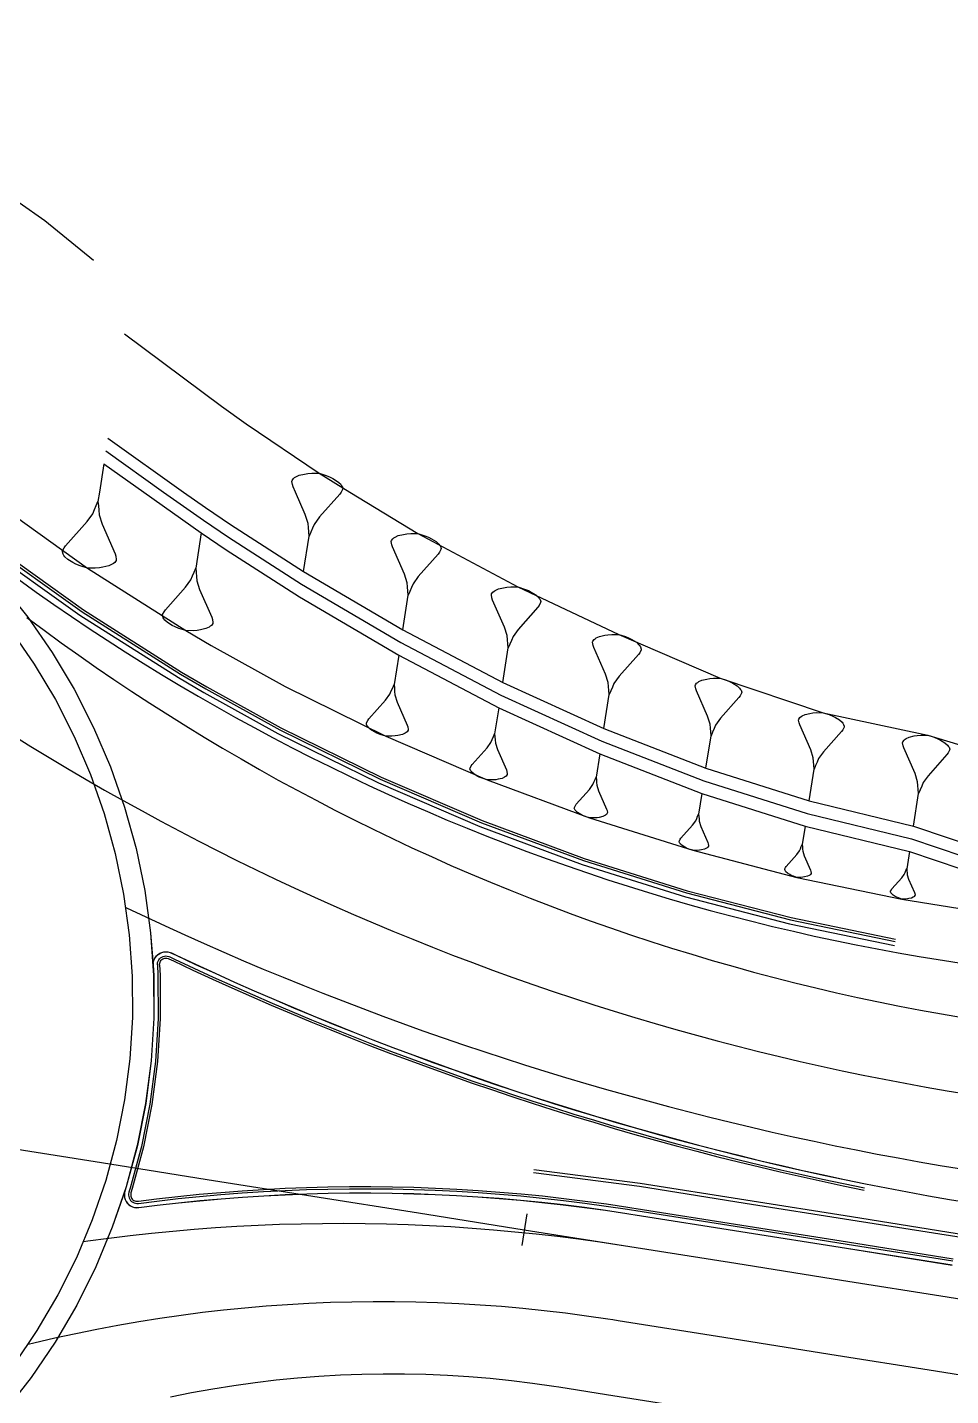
# Model space of a CAD drawing. Extents: x 383808 to 384559, y 802827 to 803490.
# Drawn here: x 384335.7 to 384378.8, y 802957.8 to 803021.7 of the extents above; entities that cross this region are included whole.
import ezdxf

# ---------------------------------------------------------------- set-up
doc = ezdxf.new("R2010")
doc.units = 0
doc.layers.get('0').update_dxf_attribs({"linetype": 'CONTINUOUS'})

msp = doc.modelspace()

# ---------------------------------------------------------------- linework, layer by layer
at = {"color": 1}
msp.add_line((384339.4373, 803002.5093), (384342.9656, 803000), dxfattribs=at)
at = {"color": 7}
for p, q in [((384339.3433, 803001.9167), (384342.0383, 803000)), ((384339.2492, 803001.3241), (384339.0391, 803000)), ((384339.2492, 803001.3241), (384341.111, 803000)), ((384348.0298, 803000.4984), (384348.0373, 803000.5458)), ((384348.0546, 803000.3489), (384348.0298, 803000.4984)), ((384348.0373, 803000.5458), (384348.0997, 803000.633)), ((384348.0997, 803000.633), (384348.1546, 803000.6728)), ((384348.1546, 803000.6728), (384348.2094, 803000.7126)), ((384348.2094, 803000.7126), (384348.3665, 803000.7848)), ((384348.3665, 803000.7848), (384348.6183, 803000.8419)), ((384348.6183, 803000.8419), (384348.7678, 803000.8667)), ((384348.7678, 803000.8667), (384348.9647, 803000.884)), ((384348.9647, 803000.884), (384349.3037, 803000.8788)), ((384349.3037, 803000.8788), (384349.6276, 803000.7789)), ((384349.6276, 803000.7789), (384349.8095, 803000.7015)), ((384349.8095, 803000.7015), (384349.944, 803000.6316)), ((384349.944, 803000.6316), (384350.1657, 803000.4993)), ((384350.1657, 803000.4993), (384350.2928, 803000.3821)), ((384350.2928, 803000.3821), (384350.3326, 803000.3272)), ((384339.0391, 803000), (384338.9701, 802999.565)), ((384348.0869, 803000.2467), (384348.0546, 803000.3489)), ((384348.1947, 803000), (384348.0869, 803000.2467)), ((384348.6567, 802998.9427), (384348.1947, 803000)), ((384350.265, 802999.9011), (384349.3196, 802998.8375)), ((384350.3274, 802999.9882), (384350.265, 802999.9011)), ((384350.3335, 803000), (384350.3274, 802999.9882)), ((384350.3326, 803000.3272), (384350.3724, 803000.2723)), ((384350.3972, 803000.1228), (384350.3335, 803000)), ((384350.3724, 803000.2723), (384350.4048, 803000.1701)), ((384350.4048, 803000.1701), (384350.3972, 803000.1228)), ((384338.7236, 802998.9858), (384338.8058, 802999.1789)), ((384338.8058, 802999.1789), (384338.8879, 802999.3719)), ((384338.8879, 802999.3719), (384338.9701, 802999.565)), ((384338.9701, 802999.565), (384338.9885, 802999.356)), ((384338.9885, 802999.356), (384339.0068, 802999.147)), ((384339.0068, 802999.147), (384339.0252, 802998.938)), ((384337.4553, 802997.4868), (384338.4588, 802998.6156)), ((384338.4588, 802998.6156), (384338.7236, 802998.9858)), ((384339.0252, 802998.938), (384339.1624, 802998.504)), ((384339.1624, 802998.504), (384339.7672, 802997.1199)), ((384348.786, 802998.5339), (384348.6567, 802998.9427)), ((384348.8033, 802998.337), (384348.786, 802998.5339)), ((384349.0701, 802998.4888), (384348.9927, 802998.3069)), ((384349.3196, 802998.8375), (384349.0701, 802998.4888)), ((384343.7984, 802998.0888), (384343.5372, 802996.4426)), ((384348.5749, 802996.286), (384348.8379, 802997.9432)), ((384348.8206, 802998.1401), (384348.8033, 802998.337)), ((384348.8379, 802997.9432), (384348.8206, 802998.1401)), ((384348.9153, 802998.125), (384348.8379, 802997.9432)), ((384348.9927, 802998.3069), (384348.9153, 802998.125)), ((384352.7393, 802997.8176), (384352.7931, 802997.8566)), ((384352.7931, 802997.8566), (384352.8468, 802997.8956)), ((384352.8468, 802997.8956), (384353.0007, 802997.9663)), ((384353.0007, 802997.9663), (384353.2473, 802998.0223)), ((384353.2473, 802998.0223), (384353.3938, 802998.0466)), ((384353.3938, 802998.0466), (384353.5867, 802998.0635)), ((384353.5867, 802998.0635), (384353.9187, 802998.0584)), ((384353.9187, 802998.0584), (384354.236, 802997.9605)), ((384354.236, 802997.9605), (384354.4142, 802997.8847)), ((384354.4142, 802997.8847), (384354.546, 802997.8162)), ((384337.3069, 802997.2012), (384337.3149, 802997.2514)), ((384337.3412, 802997.0927), (384337.3069, 802997.2012)), ((384337.3149, 802997.2514), (384337.3891, 802997.3942)), ((384337.3891, 802997.3942), (384337.4553, 802997.4868)), ((384352.6709, 802997.6858), (384352.6782, 802997.7322)), ((384352.6952, 802997.5393), (384352.6709, 802997.6858)), ((384352.6782, 802997.7322), (384352.7393, 802997.8176)), ((384352.7268, 802997.4392), (384352.6952, 802997.5393)), ((384353.2849, 802996.1619), (384352.7268, 802997.4392)), ((384354.546, 802997.8162), (384354.7631, 802997.6866)), ((384354.7631, 802997.6866), (384354.8876, 802997.5718)), ((384354.9214, 802997.186), (384354.8603, 802997.1006)), ((384354.8876, 802997.5718), (384354.9266, 802997.5181)), ((384354.9899, 802997.3178), (384354.9214, 802997.186)), ((384354.9266, 802997.5181), (384354.9656, 802997.4643)), ((384354.9656, 802997.4643), (384354.9973, 802997.3642)), ((384354.9973, 802997.3642), (384354.9899, 802997.3178)), ((384337.3835, 802997.0344), (384337.3412, 802997.0927)), ((384337.4258, 802996.9762), (384337.3835, 802997.0344)), ((384337.5606, 802996.8517), (384337.4258, 802996.9762)), ((384337.7959, 802996.7114), (384337.5606, 802996.8517)), ((384337.9388, 802996.6372), (384337.7959, 802996.7114)), ((384338.1318, 802996.555), (384337.9388, 802996.6372)), ((384338.4757, 802996.4489), (384338.1318, 802996.555)), ((384339.4705, 802996.5487), (384339.2032, 802996.4881)), ((384339.6372, 802996.6253), (384339.4705, 802996.5487)), ((384339.6954, 802996.6676), (384339.6372, 802996.6253)), ((384339.7537, 802996.7099), (384339.6954, 802996.6676)), ((384339.8199, 802996.8024), (384339.7537, 802996.7099)), ((384339.7672, 802997.1199), (384339.8015, 802997.0114)), ((384339.8015, 802997.0114), (384339.8278, 802996.8527)), ((384339.8278, 802996.8527), (384339.8199, 802996.8024)), ((384354.8603, 802997.1006), (384353.9343, 802996.0589)), ((384338.8354, 802996.4434), (384338.4757, 802996.4489)), ((384339.0445, 802996.4617), (384338.8354, 802996.4434)), ((384339.2032, 802996.4881), (384339.0445, 802996.4617)), ((384343.3065, 802995.9006), (384343.3834, 802996.0813)), ((384343.3834, 802996.0813), (384343.4603, 802996.2619)), ((384343.4603, 802996.2619), (384343.5372, 802996.4426)), ((384343.5372, 802996.4426), (384343.5544, 802996.247)), ((384343.5544, 802996.247), (384343.5716, 802996.0514)), ((384343.5716, 802996.0514), (384343.5887, 802995.8558)), ((384353.4116, 802995.7614), (384353.2849, 802996.1619)), ((384353.9343, 802996.0589), (384353.6899, 802995.7173)), ((384342.1196, 802994.4977), (384343.0587, 802995.5542)), ((384343.0587, 802995.5542), (384343.3065, 802995.9006)), ((384343.5887, 802995.8558), (384343.7172, 802995.4497)), ((384343.7172, 802995.4497), (384344.2831, 802994.1544)), ((384353.4285, 802995.5685), (384353.4116, 802995.7614)), ((384353.4455, 802995.3757), (384353.4285, 802995.5685)), ((384353.4624, 802995.1828), (384353.4455, 802995.3757)), ((384353.5382, 802995.3609), (384353.4624, 802995.1828)), ((384353.614, 802995.5391), (384353.5382, 802995.3609)), ((384353.6899, 802995.7173), (384353.614, 802995.5391)), ((384357.3569, 802995.2434), (384357.4174, 802995.328)), ((384357.4174, 802995.328), (384357.4707, 802995.3666)), ((384357.4707, 802995.3666), (384357.5239, 802995.4053)), ((384357.5239, 802995.4053), (384357.6763, 802995.4753)), ((384357.6763, 802995.4753), (384357.9207, 802995.5308)), ((384357.9207, 802995.5308), (384358.0658, 802995.5548)), ((384358.0658, 802995.5548), (384358.2569, 802995.5716)), ((384358.2569, 802995.5716), (384358.5859, 802995.5665)), ((384358.5859, 802995.5665), (384358.9002, 802995.4696)), ((384358.9002, 802995.4696), (384359.0767, 802995.3944)), ((384359.0767, 802995.3944), (384359.2073, 802995.3266)), ((384359.2073, 802995.3266), (384359.4225, 802995.1983)), ((384353.2048, 802993.5594), (384353.4624, 802995.1828)), ((384357.3496, 802995.1974), (384357.3569, 802995.2434)), ((384357.3737, 802995.0523), (384357.3496, 802995.1974)), ((384357.4051, 802994.9531), (384357.3737, 802995.0523)), ((384357.958, 802993.6877), (384357.4051, 802994.9531)), ((384359.4225, 802995.1983), (384359.5457, 802995.0845)), ((384359.5793, 802994.7023), (384359.5188, 802994.6177)), ((384359.5457, 802995.0845), (384359.5844, 802995.0312)), ((384359.6471, 802994.8329), (384359.5793, 802994.7023)), ((384359.5844, 802995.0312), (384359.623, 802994.978)), ((384359.623, 802994.978), (384359.6544, 802994.8788)), ((384359.6544, 802994.8788), (384359.6471, 802994.8329)), ((384341.9807, 802994.2304), (384341.9882, 802994.2775)), ((384342.0128, 802994.1289), (384341.9807, 802994.2304)), ((384341.9882, 802994.2775), (384342.0576, 802994.4111)), ((384342.0524, 802994.0744), (384342.0128, 802994.1289)), ((384342.092, 802994.0199), (384342.0524, 802994.0744)), ((384342.0576, 802994.4111), (384342.1196, 802994.4977)), ((384342.2182, 802993.9035), (384342.092, 802994.0199)), ((384344.2831, 802994.1544), (384344.3152, 802994.0529)), ((384344.3152, 802994.0529), (384344.3399, 802993.9043)), ((384359.5188, 802994.6177), (384358.6013, 802993.5856)), ((384342.4384, 802993.7721), (384342.2182, 802993.9035)), ((384342.572, 802993.7027), (384342.4384, 802993.7721)), ((384342.7527, 802993.6258), (384342.572, 802993.7027)), ((384343.0745, 802993.5265), (384342.7527, 802993.6258)), ((384343.4112, 802993.5213), (384343.0745, 802993.5265)), ((384343.6068, 802993.5385), (384343.4112, 802993.5213)), ((384343.7554, 802993.5631), (384343.6068, 802993.5385)), ((384344.0054, 802993.6199), (384343.7554, 802993.5631)), ((384344.1615, 802993.6915), (384344.0054, 802993.6199)), ((384344.216, 802993.7311), (384344.1615, 802993.6915)), ((384344.2705, 802993.7707), (384344.216, 802993.7311)), ((384344.3324, 802993.8573), (384344.2705, 802993.7707)), ((384344.3399, 802993.9043), (384344.3324, 802993.8573)), ((384358.0834, 802993.2909), (384357.958, 802993.6877)), ((384358.6013, 802993.5856), (384358.3591, 802993.2472)), ((384362.7832, 802993.3327), (384362.9716, 802993.3493)), ((384362.9716, 802993.3493), (384363.2958, 802993.3443)), ((384357.8786, 802991.1094), (384358.1338, 802992.7176)), ((384358.1002, 802993.0998), (384358.0834, 802993.2909)), ((384358.117, 802992.9087), (384358.1002, 802993.0998)), ((384358.1338, 802992.7176), (384358.117, 802992.9087)), ((384358.2089, 802992.8941), (384358.1338, 802992.7176)), ((384358.284, 802993.0707), (384358.2089, 802992.8941)), ((384358.3591, 802993.2472), (384358.284, 802993.0707)), ((384362.0772, 802992.9804), (384362.0844, 802993.0257)), ((384362.101, 802992.8374), (384362.0772, 802992.9804)), ((384362.0844, 802993.0257), (384362.1441, 802993.1091)), ((384362.1319, 802992.7396), (384362.101, 802992.8374)), ((384362.6769, 802991.4923), (384362.1319, 802992.7396)), ((384362.1441, 802993.1091), (384362.1966, 802993.1472)), ((384362.1966, 802993.1472), (384362.249, 802993.1853)), ((384362.249, 802993.1853), (384362.3993, 802993.2544)), ((384362.3993, 802993.2544), (384362.6401, 802993.309)), ((384362.6401, 802993.309), (384362.7832, 802993.3327)), ((384363.2958, 802993.3443), (384363.6057, 802993.2487)), ((384363.6057, 802993.2487), (384363.7796, 802993.1746)), ((384363.7796, 802993.1746), (384363.9083, 802993.1078)), ((384363.9083, 802993.1078), (384364.1204, 802992.9813)), ((384364.1204, 802992.9813), (384364.2419, 802992.8691)), ((384364.2419, 802992.8691), (384364.28, 802992.8166)), ((384364.28, 802992.8166), (384364.3181, 802992.7642)), ((384364.3181, 802992.7642), (384364.3491, 802992.6664)), ((384353.0168, 802992.3743), (384352.8003, 802991.0103)), ((384364.2153, 802992.409), (384363.311, 802991.3917)), ((384364.275, 802992.4924), (384364.2153, 802992.409)), ((384364.3419, 802992.6211), (384364.275, 802992.4924)), ((384364.3491, 802992.6664), (384364.3419, 802992.6211)), ((384362.8006, 802991.1012), (384362.6769, 802991.4923)), ((384352.6729, 802990.7109), (384352.7366, 802990.8606)), ((384352.7366, 802990.8606), (384352.8003, 802991.0103)), ((384352.8003, 802991.0103), (384352.8146, 802990.8482)), ((384352.8146, 802990.8482), (384352.8288, 802990.6862)), ((384362.8171, 802990.9128), (384362.8006, 802991.1012)), ((384362.8337, 802990.7245), (384362.8171, 802990.9128)), ((384362.9983, 802990.8841), (384362.9242, 802990.7101)), ((384363.0723, 802991.0581), (384362.9983, 802990.8841)), ((384363.311, 802991.3917), (384363.0723, 802991.0581)), ((384366.8694, 802990.9505), (384366.8762, 802990.9938)), ((384366.8921, 802990.8138), (384366.8694, 802990.9505)), ((384366.8762, 802990.9938), (384366.9333, 802991.0735)), ((384366.9216, 802990.7204), (384366.8921, 802990.8138)), ((384366.9333, 802991.0735), (384366.9834, 802991.1099)), ((384366.9834, 802991.1099), (384367.0335, 802991.1463)), ((384367.0335, 802991.1463), (384367.1771, 802991.2122)), ((384367.1771, 802991.2122), (384367.4072, 802991.2645)), ((384367.4072, 802991.2645), (384367.5439, 802991.2871)), ((384367.5439, 802991.2871), (384367.7239, 802991.3029)), ((384367.7239, 802991.3029), (384368.0337, 802991.2982)), ((384368.0337, 802991.2982), (384368.3297, 802991.2068)), ((384368.3297, 802991.2068), (384368.496, 802991.1361)), ((384368.496, 802991.1361), (384368.6189, 802991.0722)), ((384368.6189, 802991.0722), (384368.8216, 802990.9513)), ((384368.8216, 802990.9513), (384368.9377, 802990.8442)), ((384368.9377, 802990.8442), (384368.9741, 802990.794)), ((384368.9741, 802990.794), (384369.0105, 802990.7439)), ((384351.6257, 802989.3989), (384352.4039, 802990.2742)), ((384352.4039, 802990.2742), (384352.6092, 802990.5612)), ((384352.6092, 802990.5612), (384352.6729, 802990.7109)), ((384352.8288, 802990.6862), (384352.843, 802990.5241)), ((384352.843, 802990.5241), (384352.9495, 802990.1876)), ((384352.9495, 802990.1876), (384353.4184, 802989.1144)), ((384362.5987, 802988.9509), (384362.8502, 802990.5361)), ((384362.8502, 802990.5361), (384362.8337, 802990.7245)), ((384362.9242, 802990.7101), (384362.8502, 802990.5361)), ((384367.4423, 802989.5286), (384366.9216, 802990.7204)), ((384368.9123, 802990.4045), (384368.0482, 802989.4325)), ((384368.9693, 802990.4842), (384368.9123, 802990.4045)), ((384369.0332, 802990.6072), (384368.9693, 802990.4842)), ((384369.0105, 802990.7439), (384369.04, 802990.6505)), ((384369.04, 802990.6505), (384369.0332, 802990.6072)), ((384357.6905, 802989.9242), (384357.4975, 802988.7075)), ((384367.5605, 802989.155), (384367.4423, 802989.5286)), ((384371.8116, 802989.5062), (384371.8608, 802989.5419)), ((384371.8608, 802989.5419), (384372.0015, 802989.6065)), ((384372.0015, 802989.6065), (384372.2271, 802989.6577)), ((384372.2271, 802989.6577), (384372.3611, 802989.6799)), ((384372.3611, 802989.6799), (384372.5375, 802989.6954)), ((384372.5375, 802989.6954), (384372.8412, 802989.6907)), ((384372.8412, 802989.6907), (384373.1314, 802989.6012)), ((384373.1314, 802989.6012), (384373.2943, 802989.5319)), ((384373.2943, 802989.5319), (384373.4149, 802989.4692)), ((384351.5107, 802989.1774), (384351.5169, 802989.2164)), ((384351.5373, 802989.0933), (384351.5107, 802989.1774)), ((384351.5169, 802989.2164), (384351.5744, 802989.3271)), ((384351.5701, 802989.0481), (384351.5373, 802989.0933)), ((384351.6029, 802989.003), (384351.5701, 802989.0481)), ((384351.5744, 802989.3271), (384351.6257, 802989.3989)), ((384351.7074, 802988.9065), (384351.6029, 802989.003)), ((384351.8899, 802988.7976), (384351.7074, 802988.9065)), ((384353.4184, 802989.1144), (384353.445, 802989.0303)), ((384353.445, 802989.0303), (384353.4654, 802988.9072)), ((384353.4654, 802988.9072), (384353.4592, 802988.8682)), ((384367.5763, 802988.975), (384367.5605, 802989.155)), ((384367.5921, 802988.795), (384367.5763, 802988.975)), ((384367.7494, 802988.9475), (384367.6787, 802988.7813)), ((384367.8202, 802989.1138), (384367.7494, 802988.9475)), ((384368.0482, 802989.4325), (384367.8202, 802989.1138)), ((384371.6999, 802989.35), (384371.7066, 802989.3924)), ((384371.7221, 802989.216), (384371.6999, 802989.35)), ((384371.7066, 802989.3924), (384371.7625, 802989.4705)), ((384371.7511, 802989.1244), (384371.7221, 802989.216)), ((384372.2615, 802987.9562), (384371.7511, 802989.1244)), ((384371.7625, 802989.4705), (384371.8116, 802989.5062)), ((384373.4149, 802989.4692), (384373.6135, 802989.3508)), ((384373.6135, 802989.3508), (384373.7273, 802989.2457)), ((384373.7583, 802988.8929), (384373.7024, 802988.8148)), ((384373.7273, 802989.2457), (384373.763, 802989.1966)), ((384373.8209, 802989.0134), (384373.7583, 802988.8929)), ((384373.763, 802989.1966), (384373.7987, 802989.1474)), ((384373.7987, 802989.1474), (384373.8276, 802989.0558)), ((384373.8276, 802989.0558), (384373.8209, 802989.0134)), ((384352.0006, 802988.7401), (384351.8899, 802988.7976)), ((384352.1503, 802988.6764), (384352.0006, 802988.7401)), ((384352.4169, 802988.5941), (384352.1503, 802988.6764)), ((384352.6959, 802988.5898), (384352.4169, 802988.5941)), ((384352.858, 802988.604), (384352.6959, 802988.5898)), ((384352.9811, 802988.6245), (384352.858, 802988.604)), ((384353.1883, 802988.6715), (384352.9811, 802988.6245)), ((384353.3176, 802988.7309), (384353.1883, 802988.6715)), ((384353.3627, 802988.7637), (384353.3176, 802988.7309)), ((384353.4079, 802988.7965), (384353.3627, 802988.7637)), ((384353.4592, 802988.8682), (384353.4079, 802988.7965)), ((384357.1438, 802988.0509), (384357.327, 802988.3069)), ((384357.327, 802988.3069), (384357.3838, 802988.4404)), ((384357.3838, 802988.4404), (384357.4407, 802988.574)), ((384357.4407, 802988.574), (384357.4975, 802988.7075)), ((384357.4975, 802988.7075), (384357.5102, 802988.5629)), ((384357.5102, 802988.5629), (384357.5229, 802988.4184)), ((384357.5229, 802988.4184), (384357.5356, 802988.2738)), ((384357.5356, 802988.2738), (384357.6305, 802987.9736)), ((384367.3676, 802987.1004), (384367.6079, 802988.6151)), ((384367.6079, 802988.6151), (384367.5921, 802988.795)), ((384367.6787, 802988.7813), (384367.6079, 802988.6151)), ((384373.7024, 802988.8148), (384372.8554, 802987.862)), ((384376.5569, 802988.288), (384376.5639, 802988.3319)), ((384376.5799, 802988.1495), (384376.5569, 802988.288)), ((384376.5639, 802988.3319), (384376.6216, 802988.4127)), ((384376.6216, 802988.4127), (384376.6725, 802988.4496)), ((384376.6725, 802988.4496), (384376.7233, 802988.4865)), ((384376.7233, 802988.4865), (384376.8688, 802988.5533)), ((384376.8688, 802988.5533), (384377.1021, 802988.6063)), ((384377.1021, 802988.6063), (384377.2406, 802988.6293)), ((384377.2406, 802988.6293), (384377.423, 802988.6453)), ((384377.423, 802988.6453), (384377.7371, 802988.6404)), ((384377.7371, 802988.6404), (384378.0372, 802988.5478)), ((384378.0372, 802988.5478), (384378.2057, 802988.4761)), ((384378.2057, 802988.4761), (384378.3303, 802988.4114)), ((384378.3303, 802988.4114), (384378.5357, 802988.2888)), ((384378.5357, 802988.2888), (384378.6534, 802988.1802)), ((384356.4497, 802987.27), (384357.1438, 802988.0509)), ((384357.6305, 802987.9736), (384358.0488, 802987.0163)), ((384362.4106, 802987.7657), (384362.2395, 802986.6875)), ((384372.3773, 802987.5899), (384372.2615, 802987.9562)), ((384372.8554, 802987.862), (384372.6319, 802987.5495)), ((384376.6098, 802988.0548), (384376.5799, 802988.1495)), ((384377.1377, 802986.8468), (384376.6098, 802988.0548)), ((384378.6276, 802987.7346), (384377.7518, 802986.7493)), ((384378.6854, 802987.8154), (384378.6276, 802987.7346)), ((384378.6534, 802988.1802), (384378.6903, 802988.1294)), ((384378.7502, 802987.94), (384378.6854, 802987.8154)), ((384378.6903, 802988.1294), (384378.7272, 802988.0786)), ((384378.7272, 802988.0786), (384378.7571, 802987.9839)), ((384378.7571, 802987.9839), (384378.7502, 802987.94)), ((384356.3471, 802987.0725), (384356.3526, 802987.1073)), ((384356.3708, 802986.9975), (384356.3471, 802987.0725)), ((384356.3526, 802987.1073), (384356.4039, 802987.206)), ((384356.4001, 802986.9572), (384356.3708, 802986.9975)), ((384356.4293, 802986.9169), (384356.4001, 802986.9572)), ((384356.4039, 802987.206), (384356.4497, 802987.27)), ((384358.0488, 802987.0163), (384358.0725, 802986.9413)), ((384372.1882, 802985.5759), (384372.4238, 802987.0607)), ((384372.3928, 802987.4135), (384372.3773, 802987.5899)), ((384372.4083, 802987.2371), (384372.3928, 802987.4135)), ((384372.4238, 802987.0607), (384372.4083, 802987.2371)), ((384372.4932, 802987.2236), (384372.4238, 802987.0607)), ((384372.5625, 802987.3866), (384372.4932, 802987.2236)), ((384372.6319, 802987.5495), (384372.5625, 802987.3866)), ((384356.5226, 802986.8308), (384356.4293, 802986.9169)), ((384356.6854, 802986.7337), (384356.5226, 802986.8308)), ((384356.7841, 802986.6824), (384356.6854, 802986.7337)), ((384356.9177, 802986.6256), (384356.7841, 802986.6824)), ((384357.1555, 802986.5522), (384356.9177, 802986.6256)), ((384357.4043, 802986.5484), (384357.1555, 802986.5522)), ((384357.5489, 802986.561), (384357.4043, 802986.5484)), ((384357.6587, 802986.5793), (384357.5489, 802986.561)), ((384357.8436, 802986.6212), (384357.6587, 802986.5793)), ((384357.9589, 802986.6742), (384357.8436, 802986.6212)), ((384357.9992, 802986.7034), (384357.9589, 802986.6742)), ((384358.0394, 802986.7327), (384357.9992, 802986.7034)), ((384358.0852, 802986.7967), (384358.0394, 802986.7327)), ((384358.0725, 802986.9413), (384358.0908, 802986.8315)), ((384358.0908, 802986.8315), (384358.0852, 802986.7967)), ((384361.9261, 802986.1056), (384362.0884, 802986.3325)), ((384362.0884, 802986.3325), (384362.1388, 802986.4509)), ((384362.1388, 802986.4509), (384362.1892, 802986.5692)), ((384362.1892, 802986.5692), (384362.2395, 802986.6875)), ((384362.2395, 802986.6875), (384362.2508, 802986.5594)), ((384362.2508, 802986.5594), (384362.262, 802986.4313)), ((384362.262, 802986.4313), (384362.2733, 802986.3032)), ((384377.2574, 802986.468), (384377.1377, 802986.8468)), ((384377.2735, 802986.2856), (384377.2574, 802986.468)), ((384377.5206, 802986.4262), (384377.4489, 802986.2577)), ((384377.7518, 802986.7493), (384377.5206, 802986.4262)), ((384361.311, 802985.4137), (384361.9261, 802986.1056)), ((384362.2733, 802986.3032), (384362.3574, 802986.0372)), ((384362.3574, 802986.0372), (384362.7281, 802985.1889)), ((384367.1795, 802985.9152), (384367.0276, 802984.958)), ((384377.0619, 802984.3854), (384377.3055, 802985.9207)), ((384377.2895, 802986.1032), (384377.2735, 802986.2856)), ((384377.3055, 802985.9207), (384377.2895, 802986.1032)), ((384377.3772, 802986.0892), (384377.3055, 802985.9207)), ((384377.4489, 802986.2577), (384377.3772, 802986.0892)), ((384361.2201, 802985.2387), (384361.225, 802985.2695)), ((384361.2411, 802985.1722), (384361.2201, 802985.2387)), ((384361.225, 802985.2695), (384361.2705, 802985.357)), ((384361.267, 802985.1365), (384361.2411, 802985.1722)), ((384361.293, 802985.1008), (384361.267, 802985.1365)), ((384361.2705, 802985.357), (384361.311, 802985.4137)), ((384361.3756, 802985.0245), (384361.293, 802985.1008)), ((384362.7281, 802985.1889), (384362.7491, 802985.1224)), ((384362.7491, 802985.1224), (384362.7652, 802985.0251)), ((384361.5199, 802984.9385), (384361.3756, 802985.0245)), ((384361.6074, 802984.893), (384361.5199, 802984.9385)), ((384361.7257, 802984.8426), (384361.6074, 802984.893)), ((384361.9365, 802984.7776), (384361.7257, 802984.8426)), ((384362.157, 802984.7742), (384361.9365, 802984.7776)), ((384362.2851, 802984.7855), (384362.157, 802984.7742)), ((384362.3824, 802984.8016), (384362.2851, 802984.7855)), ((384362.5462, 802984.8388), (384362.3824, 802984.8016)), ((384362.6484, 802984.8857), (384362.5462, 802984.8388)), ((384362.6841, 802984.9116), (384362.6484, 802984.8857)), ((384362.7198, 802984.9375), (384362.6841, 802984.9116)), ((384362.7604, 802984.9943), (384362.7198, 802984.9375)), ((384362.7652, 802985.0251), (384362.7604, 802984.9943)), ((384366.2033, 802983.827), (384366.7494, 802984.4413)), ((384366.7494, 802984.4413), (384366.8935, 802984.6428)), ((384366.8935, 802984.6428), (384366.9382, 802984.7478)), ((384366.9382, 802984.7478), (384366.9829, 802984.8529)), ((384366.9829, 802984.8529), (384367.0276, 802984.958)), ((384367.0276, 802984.958), (384367.0376, 802984.8442)), ((384367.0376, 802984.8442), (384367.0476, 802984.7305)), ((384367.0476, 802984.7305), (384367.0576, 802984.6167)), ((384367.0576, 802984.6167), (384367.1323, 802984.3806)), ((384366.1269, 802983.6989), (384366.1672, 802983.7766)), ((384366.1672, 802983.7766), (384366.2033, 802983.827)), ((384367.1323, 802984.3806), (384367.4614, 802983.6274)), ((384372.0002, 802984.3908), (384371.8633, 802983.5282)), ((384366.1225, 802983.6716), (384366.1269, 802983.6989)), ((384366.1412, 802983.6125), (384366.1225, 802983.6716)), ((384366.1642, 802983.5809), (384366.1412, 802983.6125)), ((384366.1872, 802983.5492), (384366.1642, 802983.5809)), ((384366.2606, 802983.4814), (384366.1872, 802983.5492)), ((384366.3887, 802983.405), (384366.2606, 802983.4814)), ((384366.4664, 802983.3647), (384366.3887, 802983.405)), ((384366.5714, 802983.32), (384366.4664, 802983.3647)), ((384366.7586, 802983.2622), (384366.5714, 802983.32)), ((384366.9544, 802983.2592), (384366.7586, 802983.2622)), ((384367.0681, 802983.2692), (384366.9544, 802983.2592)), ((384367.1545, 802983.2835), (384367.0681, 802983.2692)), ((384367.2999, 802983.3165), (384367.1545, 802983.2835)), ((384367.3906, 802983.3582), (384367.2999, 802983.3165)), ((384367.4223, 802983.3812), (384367.3906, 802983.3582)), ((384367.454, 802983.4042), (384367.4223, 802983.3812)), ((384367.4901, 802983.4546), (384367.454, 802983.4042)), ((384367.4614, 802983.6274), (384367.4801, 802983.5683)), ((384367.4801, 802983.5683), (384367.4944, 802983.4819)), ((384367.4944, 802983.4819), (384367.4901, 802983.4546)), ((384371.6126, 802983.0627), (384371.7425, 802983.2442)), ((384371.7425, 802983.2442), (384371.7827, 802983.3389)), ((384371.7827, 802983.3389), (384371.823, 802983.4335)), ((384371.823, 802983.4335), (384371.8633, 802983.5282)), ((384371.8633, 802983.5282), (384371.8723, 802983.4257)), ((384371.8723, 802983.4257), (384371.8813, 802983.3232)), ((384371.8813, 802983.3232), (384371.8903, 802983.2208)), ((384371.8903, 802983.2208), (384371.9576, 802983.008)), ((384376.8738, 802983.2003), (384376.7472, 802982.402)), ((384371.0881, 802982.4638), (384371.1205, 802982.5092)), ((384371.1205, 802982.5092), (384371.6126, 802983.0627)), ((384371.9576, 802983.008), (384372.2542, 802982.3293)), ((384371.0478, 802982.3691), (384371.0517, 802982.3938)), ((384371.0646, 802982.3159), (384371.0478, 802982.3691)), ((384371.0517, 802982.3938), (384371.0881, 802982.4638)), ((384371.0853, 802982.2874), (384371.0646, 802982.3159)), ((384371.1061, 802982.2588), (384371.0853, 802982.2874)), ((384371.1722, 802982.1978), (384371.1061, 802982.2588)), ((384371.2876, 802982.1289), (384371.1722, 802982.1978)), ((384371.3576, 802982.0926), (384371.2876, 802982.1289)), ((384371.4523, 802982.0523), (384371.3576, 802982.0926)), ((384371.6209, 802982.0003), (384371.4523, 802982.0523)), ((384371.7973, 802981.9975), (384371.6209, 802982.0003)), ((384371.8998, 802982.0065), (384371.7973, 802981.9975)), ((384371.9776, 802982.0194), (384371.8998, 802982.0065)), ((384372.1087, 802982.0492), (384371.9776, 802982.0194)), ((384372.1904, 802982.0867), (384372.1087, 802982.0492)), ((384372.219, 802982.1075), (384372.1904, 802982.0867)), ((384372.2475, 802982.1282), (384372.219, 802982.1075)), ((384372.28, 802982.1736), (384372.2475, 802982.1282)), ((384372.2542, 802982.3293), (384372.271, 802982.2761)), ((384372.271, 802982.2761), (384372.2839, 802982.1982)), ((384372.2839, 802982.1982), (384372.28, 802982.1736)), ((384376.0597, 802981.4589), (384376.5151, 802981.9712)), ((384376.5151, 802981.9712), (384376.6353, 802982.1392)), ((384376.6353, 802982.1392), (384376.6726, 802982.2268)), ((384376.6726, 802982.2268), (384376.7099, 802982.3144)), ((384376.7099, 802982.3144), (384376.7472, 802982.402)), ((384376.7472, 802982.402), (384376.7555, 802982.3072)), ((384376.7555, 802982.3072), (384376.7638, 802982.2123)), ((384376.7638, 802982.2123), (384376.7722, 802982.1175)), ((384376.7722, 802982.1175), (384376.8344, 802981.9205)), ((384376.8344, 802981.9205), (384377.1089, 802981.2924)), ((384375.9924, 802981.3293), (384375.996, 802981.3521)), ((384376.008, 802981.2801), (384375.9924, 802981.3293)), ((384375.996, 802981.3521), (384376.0297, 802981.4169)), ((384376.0272, 802981.2536), (384376.008, 802981.2801)), ((384376.0464, 802981.2272), (384376.0272, 802981.2536)), ((384376.0297, 802981.4169), (384376.0597, 802981.4589)), ((384376.1075, 802981.1707), (384376.0464, 802981.2272)), ((384377.1089, 802981.2924), (384377.1245, 802981.2432)), ((384377.1245, 802981.2432), (384377.1364, 802981.1712)), ((384376.2143, 802981.107), (384376.1075, 802981.1707)), ((384376.2791, 802981.0734), (384376.2143, 802981.107)), ((384376.3668, 802981.0361), (384376.2791, 802981.0734)), ((384376.5228, 802980.9879), (384376.3668, 802981.0361)), ((384376.6861, 802980.9854), (384376.5228, 802980.9879)), ((384376.7809, 802980.9937), (384376.6861, 802980.9854)), ((384376.853, 802981.0057), (384376.7809, 802980.9937)), ((384376.9742, 802981.0332), (384376.853, 802981.0057)), ((384377.0499, 802981.068), (384376.9742, 802981.0332)), ((384377.0763, 802981.0872), (384377.0499, 802981.068)), ((384377.1027, 802981.1064), (384377.0763, 802981.0872)), ((384377.1328, 802981.1483), (384377.1027, 802981.1064)), ((384377.1364, 802981.1712), (384377.1328, 802981.1483))]:
    msp.add_line(p, q, dxfattribs=at)
at = {"color": 3}
msp.add_line((384359.0013, 802966.2798), (384358.7662, 802964.7984), dxfattribs=at)
at = {"color": 7, "linetype": 'CONTINUOUS'}
for points in [[(384300, 803020.633), (384301.7462, 803021.0484), (384304.7544, 803021.5727), (384307.8044, 803021.7068), (384310.8415, 803021.6583), (384311.5909, 803021.6178), (384314.5985, 803021.3407), (384317.5719, 803020.8838), (384320.5016, 803020.2506), (384323.3788, 803019.4447), (384326.1947, 803018.4695), (384328.9187, 803017.2769), (384331.5486, 803015.9088), (384334.0735, 803014.3729), (384336.4831, 803012.6776), (384338.7677, 803010.8318)], [(384340.2128, 803007.3963), (384344.7385, 803004.0134), (384345.9006, 803003.1891), (384349.3037, 803000.8788), (384350.7416, 803000)], [(384330.7492, 802999.9599), (384333.6933, 802997.6434), (384338.2321, 802994.4033), (384342.8234, 802991.494), (384344.0039, 802990.8012), (384347.4636, 802988.8929), (384352.1499, 802986.5823), (384356.88, 802984.5483), (384361.6524, 802982.7801), (384366.4657, 802981.2699), (384371.319, 802980.0118), (384376.2117, 802979.0021)], [(384330.8761, 803000), (384333.7596, 802997.7311), (384338.2935, 802994.4946), (384342.8797, 802991.5885), (384344.0589, 802990.8965), (384347.5148, 802988.9903), (384352.1959, 802986.6822), (384356.9209, 802984.6504), (384361.688, 802982.8842), (384366.496, 802981.3756), (384371.3439, 802980.1189), (384376.2313, 802979.1104)], [(384341.111, 803000), (384343.7984, 802998.0888), (384344.9665, 802997.3021), (384348.3869, 802995.1008), (384353.0168, 802992.3743), (384357.6906, 802989.9242), (384362.4106, 802987.7657), (384367.1795, 802985.9152), (384372.0002, 802984.3908), (384376.8738, 802983.2003), (384381.6804, 802981.5872), (384382.9398, 802981.3752), (384386.6143, 802980.776), (384391.296, 802980.0532), (384391.556, 802980.0143), (384396.5012, 802979.2748), (384400, 802978.7515)], [(384342.0383, 803000), (384343.8925, 802998.6814), (384345.0605, 802997.8947), (384348.4809, 802995.6934), (384353.1108, 802992.9669), (384357.7846, 802990.5168), (384362.5046, 802988.3583), (384367.2736, 802986.5078), (384372.0942, 802984.9834), (384376.9679, 802983.7928), (384381.7745, 802982.1798), (384383.0338, 802981.9678), (384386.7083, 802981.3686), (384391.39, 802980.6458), (384391.65, 802980.6069), (384396.5952, 802979.8674), (384400, 802979.3582)], [(384350.7416, 803000), (384353.9187, 802998.0584), (384358.5859, 802995.5665), (384363.2958, 802993.3443), (384368.0337, 802991.2982), (384372.8412, 802989.6907), (384377.7371, 802988.6404), (384382.568, 802987.1806), (384383.8361, 802987.0235), (384387.5242, 802986.5104), (384392.2146, 802985.8423), (384392.4751, 802985.8066), (384397.43, 802985.1286), (384400, 802984.7769)], [(384335.6475, 802994.1429), (384336.4502, 802993.5465), (384337.2588, 802992.9581), (384338.0733, 802992.3779), (384338.8935, 802991.8059), (384339.7194, 802991.2421), (384340.5509, 802990.6865), (384341.3879, 802990.1393), (384342.2303, 802989.6006), (384343.0781, 802989.0702), (384343.9312, 802988.5484), (384344.7894, 802988.0351), (384345.6527, 802987.5304), (384346.521, 802987.0344), (384347.3942, 802986.5471), (384348.2723, 802986.0686), (384349.1551, 802985.5988), (384350.0425, 802985.138), (384350.9346, 802984.686), (384351.8311, 802984.2429), (384352.7319, 802983.8089), (384353.6371, 802983.3838), (384354.5465, 802982.9679), (384355.46, 802982.561), (384356.3775, 802982.1633), (384357.2989, 802981.7748), (384358.2242, 802981.3956), (384359.1533, 802981.0256), (384360.0859, 802980.6649), (384361.0222, 802980.3136), (384361.9619, 802979.9716), (384362.905, 802979.6391), (384363.8513, 802979.316), (384364.8009, 802979.0024), (384365.7535, 802978.6983), (384366.7092, 802978.4037), (384367.6677, 802978.1187), (384368.629, 802977.8433), (384369.593, 802977.5775), (384370.5597, 802977.3214), (384371.5288, 802977.075), (384372.5004, 802976.8383), (384373.4743, 802976.6113), (384374.4504, 802976.394), (384375.4286, 802976.1865), (384376.4089, 802975.9888), (384377.3911, 802975.801), (384378.3751, 802975.6229), (384379.3609, 802975.4547)], [(384334.8955, 802993.5524), (384335.9936, 802991.9616), (384336.9832, 802990.3011), (384337.86, 802988.5784), (384338.62, 802986.8012), (384339.26, 802984.9772), (384339.7771, 802983.1147), (384340.1689, 802981.2218), (384340.4338, 802979.3071), (384340.5706, 802977.379), (384340.5785, 802975.446), (384340.4577, 802973.5168), (384340.2087, 802971.6), (384339.8325, 802969.7039), (384339.3308, 802967.8372), (384338.7059, 802966.008), (384337.9605, 802964.2245), (384337.098, 802962.4947), (384336.1221, 802960.8261), (384335.0373, 802959.2263)], [(384334.9917, 802988.6399), (384335.8414, 802988.1127), (384336.6955, 802987.5926), (384337.5539, 802987.0796), (384338.4166, 802986.5738), (384339.2834, 802986.0752), (384340.1544, 802985.5839), (384341.0294, 802985.0998), (384341.9085, 802984.6231), (384342.7914, 802984.1537), (384343.6783, 802983.6916), (384344.569, 802983.237), (384345.4634, 802982.7898), (384346.3615, 802982.3501), (384347.2633, 802981.9178), (384348.1686, 802981.4931), (384349.0774, 802981.076), (384349.9897, 802980.6664), (384350.9054, 802980.2645), (384351.8244, 802979.8702), (384352.7466, 802979.4836), (384353.672, 802979.1047), (384354.6006, 802978.7335), (384355.5322, 802978.37), (384356.4668, 802978.0144), (384357.4044, 802977.6665), (384358.3448, 802977.3264), (384359.288, 802976.9942), (384360.2339, 802976.6699), (384361.1825, 802976.3535), (384362.1337, 802976.045), (384363.0875, 802975.7444), (384364.0437, 802975.4518), (384365.0023, 802975.1671), (384365.9633, 802974.8905), (384366.9266, 802974.6219), (384367.892, 802974.3613), (384368.8596, 802974.1088), (384369.8293, 802973.8643), (384370.8009, 802973.6279), (384371.7745, 802973.3997), (384372.75, 802973.1795), (384373.7272, 802972.9675), (384374.7062, 802972.7636), (384375.6869, 802972.568), (384376.6692, 802972.3804), (384377.6529, 802972.2011), (384378.6382, 802972.03), (384379.6248, 802971.8671)], [(384340.2709, 802980.5888), (384340.3007, 802980.5746), (384341.205, 802980.1477), (384342.1122, 802979.7271), (384343.0223, 802979.3127), (384343.9352, 802978.9046), (384344.8509, 802978.5027), (384345.7694, 802978.1073), (384346.6906, 802977.7181), (384347.6144, 802977.3353), (384348.5409, 802976.9589), (384349.4699, 802976.5889), (384350.4014, 802976.2254), (384351.3355, 802975.8682), (384352.272, 802975.5175), (384353.2109, 802975.1733), (384354.1521, 802974.8355), (384355.0956, 802974.5043), (384356.0414, 802974.1795), (384356.9895, 802973.8613), (384357.9396, 802973.5497), (384358.892, 802973.2446), (384359.8464, 802972.9461), (384360.8028, 802972.6541), (384361.7612, 802972.3688), (384362.7216, 802972.0901), (384363.6839, 802971.818), (384364.648, 802971.5525), (384365.6139, 802971.2938), (384366.5816, 802971.0416), (384367.551, 802970.7962), (384368.5221, 802970.5574), (384369.4948, 802970.3254), (384370.4691, 802970.1001), (384371.4449, 802969.8815), (384372.4222, 802969.6696), (384373.4009, 802969.4645), (384374.3811, 802969.2661), (384375.3625, 802969.0745), (384376.3453, 802968.8896), (384377.3293, 802968.7116), (384378.3145, 802968.5403), (384379.3009, 802968.3759)], [(384341.7478, 802977.9063), (384341.748, 802977.9526), (384341.7576, 802978.0185), (384341.7781, 802978.0818), (384341.8088, 802978.1409), (384341.8489, 802978.1941), (384341.8972, 802978.2399), (384341.9525, 802978.2771), (384342.0132, 802978.3045), (384342.0775, 802978.3215), (384342.1438, 802978.3276), (384342.2102, 802978.3226), (384342.2749, 802978.3067), (384342.3272, 802978.2852), (384342.5424, 802978.183), (384343.4493, 802977.7582), (384344.3592, 802977.3399), (384345.272, 802976.9281), (384346.1878, 802976.5228), (384347.1064, 802976.1241), (384348.0278, 802975.732), (384348.9521, 802975.3464), (384349.879, 802974.9675), (384350.8087, 802974.5952), (384351.741, 802974.2296), (384352.6758, 802973.8706), (384353.6133, 802973.5183), (384354.5532, 802973.1727), (384355.4955, 802972.8338), (384356.4402, 802972.5017), (384357.3873, 802972.1763), (384358.3367, 802971.8577), (384359.2884, 802971.5459), (384360.2422, 802971.2409), (384361.1982, 802970.9427), (384362.1563, 802970.6513), (384363.1165, 802970.3668), (384364.0787, 802970.0892), (384365.0428, 802969.8184), (384366.0088, 802969.5546), (384366.9767, 802969.2976), (384367.9464, 802969.0476), (384368.9179, 802968.8045), (384369.8911, 802968.5683), (384370.8659, 802968.3391), (384371.8424, 802968.1169), (384372.8204, 802967.9016), (384373.8, 802967.6934), (384374.7809, 802967.4921)], [(384341.8476, 802977.9116), (384341.8478, 802977.9464), (384341.855, 802977.9958), (384341.8704, 802978.0433), (384341.8934, 802978.0876), (384341.9235, 802978.1275), (384341.9597, 802978.1618), (384342.0012, 802978.1897), (384342.0467, 802978.2103), (384342.095, 802978.2231), (384342.1447, 802978.2276), (384342.1945, 802978.2239), (384342.2433, 802978.2118), (384342.2883, 802978.1931), (384342.4996, 802978.0926), (384343.4072, 802977.6675), (384344.3177, 802977.2489), (384345.2312, 802976.8368), (384346.1476, 802976.4313), (384347.0669, 802976.0323), (384347.989, 802975.6398), (384348.9139, 802975.254), (384349.8415, 802974.8748), (384350.7718, 802974.5022), (384351.7048, 802974.1363), (384352.6403, 802973.7771), (384353.5784, 802973.4245), (384354.519, 802973.0787), (384355.462, 802972.7396), (384356.4074, 802972.4072), (384357.3552, 802972.0816), (384358.3053, 802971.7628), (384359.2576, 802971.4507), (384360.2121, 802971.1455), (384361.1688, 802970.8471), (384362.1276, 802970.5555), (384363.0884, 802970.2708), (384364.0513, 802969.993), (384365.0161, 802969.722), (384365.9828, 802969.458), (384366.9514, 802969.2009), (384367.9218, 802968.9506), (384368.894, 802968.7074), (384369.8679, 802968.471), (384370.8434, 802968.2417), (384371.8206, 802968.0193), (384372.7993, 802967.8039), (384373.7795, 802967.5955), (384374.7612, 802967.3941)], [(384341.7478, 802977.9063), (384341.7697, 802977.4239), (384341.778, 802975.411), (384341.6522, 802973.4019), (384341.3929, 802971.4058), (384341.0011, 802969.4313), (384340.4787, 802967.4873), (384340.4165, 802967.286), (384340.4156, 802967.2829), (384340.4015, 802967.2178), (384340.3984, 802967.1513), (384340.4064, 802967.0851), (384340.4253, 802967.0213), (384340.4545, 802966.9614), (384340.4932, 802966.9072), (384340.5403, 802966.8602), (384340.5947, 802966.8217), (384340.6546, 802966.7927), (384340.7185, 802966.7741), (384340.7847, 802966.7663), (384340.8652, 802966.7709), (384341.7186, 802966.8791), (384342.7146, 802966.9929), (384343.7119, 802967.0943), (384344.7105, 802967.1832), (384345.7101, 802967.2597), (384346.7105, 802967.3236), (384347.7117, 802967.375), (384348.7134, 802967.4139), (384349.7156, 802967.4403), (384350.718, 802967.4541), (384351.7205, 802967.4555), (384352.7229, 802967.4443), (384353.7251, 802967.4205), (384354.7269, 802967.3842), (384355.7283, 802967.3355), (384356.7289, 802967.2742), (384357.7286, 802967.2004), (384358.7274, 802967.1141), (384359.725, 802967.0153), (384360.7213, 802966.9041), (384361.7162, 802966.7804), (384362.7094, 802966.6443), (384363.7008, 802966.4958), (384363.8933, 802966.4655), (384364.0884, 802966.4345), (384369.0266, 802965.6509), (384373.9648, 802964.8674), (384378.903, 802964.0838)], [(384341.8476, 802977.9116), (384341.8696, 802977.4277), (384341.878, 802975.4081), (384341.7518, 802973.3924), (384341.4915, 802971.3896), (384341.0985, 802969.4086), (384340.5743, 802967.4582), (384340.5121, 802967.2565), (384340.5112, 802967.2537), (384340.5007, 802967.2048), (384340.4983, 802967.155), (384340.5043, 802967.1054), (384340.5185, 802967.0575), (384340.5404, 802967.0126), (384340.5694, 802966.972), (384340.6048, 802966.9367), (384340.6455, 802966.9078), (384340.6905, 802966.8861), (384340.7384, 802966.8721), (384340.7885, 802966.8662), (384340.8589, 802966.8707), (384341.7066, 802966.9783), (384342.7039, 802967.0923), (384343.7025, 802967.1939), (384344.7022, 802967.2829), (384345.7031, 802967.3594), (384346.7048, 802967.4234), (384347.7072, 802967.4749), (384348.7102, 802967.5139), (384349.7136, 802967.5403), (384350.7172, 802967.5541), (384351.721, 802967.5555), (384352.7246, 802967.5442), (384353.7281, 802967.5205), (384354.7312, 802967.4842), (384355.7337, 802967.4353), (384356.7356, 802967.3739), (384357.7366, 802967.3), (384358.7366, 802967.2136), (384359.7355, 802967.1147), (384360.7331, 802967.0034), (384361.7291, 802966.8795), (384362.7236, 802966.7433), (384363.7162, 802966.5946), (384363.9089, 802966.5643), (384364.1041, 802966.5333), (384369.0423, 802965.7497), (384373.9805, 802964.9661), (384378.9187, 802964.1825)], [(384338.2971, 802964.989), (384338.4937, 802965.0168), (384339.4848, 802965.1497), (384340.4774, 802965.271), (384341.4714, 802965.3806), (384342.4666, 802965.4785), (384343.4629, 802965.5647), (384344.4601, 802965.6391), (384345.4581, 802965.7018), (384346.4568, 802965.7528), (384347.456, 802965.792), (384348.4556, 802965.8195), (384349.4555, 802965.8352), (384350.4555, 802965.8391), (384351.4555, 802965.8313), (384352.4553, 802965.8117), (384353.4548, 802965.7804), (384354.4538, 802965.7373), (384355.4523, 802965.6824), (384356.4501, 802965.6158), (384357.447, 802965.5375), (384358.443, 802965.4474), (384359.4378, 802965.3456), (384360.4313, 802965.2322), (384361.4234, 802965.107), (384362.414, 802964.9702), (384363.4029, 802964.8218), (384363.611, 802964.789), (384363.822, 802964.7555), (384368.7602, 802963.9719), (384373.6984, 802963.1884), (384378.6366, 802962.4048), (384379.8979, 802962.2046)], [(384335.7073, 802960.1869), (384335.9798, 802960.2534), (384336.9534, 802960.4816), (384337.9302, 802960.6957), (384338.91, 802960.8957), (384339.8926, 802961.0814), (384340.8778, 802961.2528), (384341.8654, 802961.4099), (384342.8551, 802961.5527), (384343.8468, 802961.6812), (384344.8403, 802961.7953), (384345.8353, 802961.8949), (384346.8316, 802961.9801), (384347.8291, 802962.0509), (384348.8275, 802962.1072), (384349.8266, 802962.1491), (384350.8263, 802962.1764), (384351.8262, 802962.1893), (384352.8262, 802962.1877), (384353.826, 802962.1716), (384354.8255, 802962.141), (384355.8245, 802962.0959), (384356.8227, 802962.0363), (384357.82, 802961.9623), (384358.8161, 802961.8738), (384359.8107, 802961.7709), (384360.8038, 802961.6536), (384361.7951, 802961.522), (384362.7844, 802961.3759), (384363.0275, 802961.3378), (384363.2735, 802961.2988), (384368.2117, 802960.5152), (384373.1499, 802959.7316), (384378.0881, 802958.948), (384379.3494, 802958.7479)], [(384342.3657, 802957.7392), (384343.3462, 802957.9355), (384344.3305, 802958.1121), (384345.3181, 802958.269), (384346.3086, 802958.4061), (384347.3017, 802958.5233), (384348.2969, 802958.6207), (384349.2939, 802958.6982), (384350.2922, 802958.7557), (384351.2915, 802958.7932), (384352.2913, 802958.8108), (384353.2913, 802958.8083), (384354.291, 802958.7859), (384355.2901, 802958.7434), (384356.2882, 802958.681), (384357.2847, 802958.5986), (384358.2795, 802958.4964), (384359.272, 802958.3742), (384360.2618, 802958.2323), (384360.5043, 802958.1944), (384362.725, 802957.842), (384367.6632, 802957.0584)]]:
    msp.add_lwpolyline(points, dxfattribs=at)
at = {"color": 1, "linetype": 'CONTINUOUS'}
for points in [[(384330.6289, 802999.8129), (384333.5786, 802997.4919), (384338.126, 802994.2456), (384342.7261, 802991.3308), (384343.9088, 802990.6367), (384347.3751, 802988.7248), (384352.0703, 802986.4097), (384356.8095, 802984.3718), (384361.591, 802982.6003), (384366.4134, 802981.0872), (384371.276, 802979.8267), (384376.178, 802978.8151)], [(384333.5541, 803000), (384333.9297, 802999.7044), (384338.4757, 802996.4489), (384343.0745, 802993.5265), (384344.257, 802992.8307), (384347.7225, 802990.9142), (384352.4169, 802988.5941), (384357.1555, 802986.5522), (384361.9365, 802984.7776), (384366.7586, 802983.2622), (384371.6209, 802982.0003), (384376.5228, 802980.9879), (384381.4575, 802980.1824), (384382.7188, 802979.9822), (384386.3957, 802979.3988), (384391.0743, 802978.6564), (384391.334, 802978.6152), (384396.2722, 802977.8316), (384400, 802977.2401)], [(384342.9656, 803000), (384343.9865, 802999.274), (384345.1545, 802998.4873), (384348.5749, 802996.286), (384353.2048, 802993.5595), (384357.8786, 802991.1094), (384362.5987, 802988.9509), (384367.3676, 802987.1004), (384372.1882, 802985.5759), (384377.0619, 802984.3854), (384381.8685, 802982.7724), (384383.1279, 802982.5604), (384386.8023, 802981.9612), (384391.484, 802981.2384), (384391.744, 802981.1995), (384396.6892, 802980.4599), (384400, 802979.9648)], [(384341.553, 802977.8959), (384341.5534, 802977.9648), (384341.5677, 802978.0628), (384341.5982, 802978.157), (384341.6438, 802978.2449), (384341.7035, 802978.324), (384341.7754, 802978.3921), (384341.8576, 802978.4474), (384341.9478, 802978.4882), (384342.0436, 802978.5136), (384342.1422, 802978.5226), (384342.241, 802978.5152), (384342.3372, 802978.4915), (384342.4027, 802978.465), (384342.6258, 802978.3593), (384343.5314, 802977.9351), (384344.44, 802977.5174), (384345.3515, 802977.1061), (384346.266, 802976.7014), (384347.1834, 802976.3033), (384348.1036, 802975.9117), (384349.0265, 802975.5267), (384349.9522, 802975.1483), (384350.8805, 802974.7765), (384351.8115, 802974.4113), (384352.7451, 802974.0529), (384353.6812, 802973.701), (384354.6198, 802973.3559), (384355.5608, 802973.0175), (384356.5043, 802972.6858), (384357.45, 802972.3609), (384358.3981, 802972.0428), (384359.3484, 802971.7314), (384360.301, 802971.4268), (384361.2556, 802971.129), (384362.2124, 802970.8381), (384363.1712, 802970.554), (384364.1321, 802970.2767), (384365.0948, 802970.0063), (384366.0595, 802969.7428), (384367.0261, 802969.4862), (384367.9945, 802969.2366), (384368.9646, 802968.9938), (384369.9364, 802968.758), (384370.9099, 802968.5291), (384371.885, 802968.3072), (384372.8617, 802968.0922), (384373.8398, 802967.8842), (384374.8195, 802967.6833)], [(384341.553, 802977.8959), (384341.5748, 802977.4166), (384341.5831, 802975.4167), (384341.4581, 802973.4206), (384341.2004, 802971.4373), (384340.8112, 802969.4756), (384340.2921, 802967.5442), (384340.2302, 802967.3435), (384340.2291, 802967.3398), (384340.2081, 802967.243), (384340.2036, 802967.144), (384340.2155, 802967.0457), (384340.2435, 802966.9507), (384340.2869, 802966.8617), (384340.3445, 802966.7811), (384340.4147, 802966.7111), (384340.4955, 802966.6538), (384340.5846, 802966.6107), (384340.6797, 802966.583), (384340.7781, 802966.5714), (384340.8762, 802966.5762), (384341.7419, 802966.6855), (384342.7355, 802966.799), (384343.7305, 802966.9002), (384344.7266, 802966.9889), (384345.7237, 802967.0651), (384346.7217, 802967.1289), (384347.7205, 802967.1802), (384348.7198, 802967.219), (384349.7195, 802967.2453), (384350.7194, 802967.2592), (384351.7195, 802967.2605), (384352.7195, 802967.2493), (384353.7193, 802967.2256), (384354.7187, 802967.1894), (384355.7175, 802967.1408), (384356.7157, 802967.0796), (384357.7131, 802967.006), (384358.7094, 802966.9199), (384359.7046, 802966.8214), (384360.6985, 802966.7104), (384361.6909, 802966.587), (384362.6817, 802966.4513), (384363.6707, 802966.3031), (384363.8628, 802966.2729), (384364.0578, 802966.2419), (384368.996, 802965.4583), (384373.9343, 802964.6748), (384378.8725, 802963.8912)], [(384359.3078, 802968.2114), (384364.2686, 802967.5703), (384369.2068, 802966.7867), (384374.145, 802966.0031), (384379.0833, 802965.2196), (384380.3445, 802965.0194), (384384.0215, 802964.436), (384388.7001, 802963.6936), (384388.9597, 802963.6524), (384393.8979, 802962.8688), (384398.8361, 802962.0852), (384400, 802961.9006)], [(384359.3313, 802968.3595), (384364.2921, 802967.7185), (384369.2303, 802966.9349), (384374.1686, 802966.1513), (384379.1068, 802965.3677), (384380.368, 802965.1676), (384384.045, 802964.5841), (384388.7236, 802963.8417), (384388.9832, 802963.8005), (384393.9214, 802963.017), (384398.8596, 802962.2334), (384400, 802962.0524)]]:
    msp.add_lwpolyline(points, dxfattribs=at)
at = {"color": 2, "linetype": 'CONTINUOUS'}
for points in [[(384335.2739, 802995.9063), (384336.087, 802995.3243), (384336.906, 802994.7504), (384337.7306, 802994.1847), (384338.5608, 802993.6273), (384339.3966, 802993.0783), (384340.2379, 802992.5376), (384341.0845, 802992.0054), (384341.9363, 802991.4817), (384342.7934, 802990.9665), (384343.6556, 802990.4599), (384344.5228, 802989.9619), (384345.3949, 802989.4727), (384346.2719, 802988.9922), (384347.1537, 802988.5205), (384348.0401, 802988.0576), (384348.9311, 802987.6036), (384349.8266, 802987.1586), (384350.7265, 802986.7225), (384351.6307, 802986.2954), (384352.5392, 802985.8775), (384353.4517, 802985.4686), (384354.3684, 802985.0688), (384355.2889, 802984.6783), (384356.2134, 802984.297), (384357.1416, 802983.9249), (384358.0735, 802983.5621), (384359.0089, 802983.2087), (384359.9479, 802982.8647), (384360.8902, 802982.53), (384361.8358, 802982.2048), (384362.7847, 802981.8891), (384363.7366, 802981.5828), (384364.6916, 802981.2861), (384365.6495, 802980.999), (384366.6102, 802980.7215), (384367.5736, 802980.4536), (384368.5397, 802980.1953), (384369.5083, 802979.9467), (384370.4794, 802979.7078), (384371.4527, 802979.4786), (384372.4284, 802979.2592), (384373.4061, 802979.0495), (384374.386, 802978.8496), (384375.3677, 802978.6596), (384376.3513, 802978.4793), (384377.3367, 802978.3089), (384378.2118, 802978.1661), (384381.0657, 802977.7133)], [(384334.4562, 802995.7139), (384335.6991, 802994.1476), (384336.835, 802992.5019), (384337.8588, 802990.7842), (384338.7658, 802989.0021), (384339.5521, 802987.1635), (384340.2141, 802985.2767), (384340.749, 802983.3499), (384341.1544, 802981.3918), (384341.4284, 802979.411), (384341.5481, 802977.8956), (384341.5699, 802977.4164), (384341.5781, 802975.4168), (384341.4531, 802973.4211), (384341.1955, 802971.4381), (384340.8063, 802969.4767), (384340.2874, 802967.5456), (384340.2255, 802967.345), (384339.6409, 802965.6534), (384338.8698, 802963.8084), (384337.9775, 802962.0189), (384336.968, 802960.2928), (384335.8458, 802958.6378), (384334.6158, 802957.0612)], [(384341.5481, 802977.8956), (384341.5484, 802977.9651), (384341.5629, 802978.0639), (384341.5936, 802978.1589), (384341.6396, 802978.2476), (384341.6997, 802978.3274), (384341.7722, 802978.3961), (384341.8551, 802978.4518), (384341.9461, 802978.493), (384342.0427, 802978.5185), (384342.1422, 802978.5276), (384342.2418, 802978.5201), (384342.3388, 802978.4962), (384342.4046, 802978.4696), (384342.6279, 802978.3638), (384343.5335, 802977.9396), (384344.442, 802977.5219), (384345.3536, 802977.1107), (384346.268, 802976.706), (384347.1854, 802976.3079), (384348.1055, 802975.9163), (384349.0284, 802975.5313), (384349.9541, 802975.1529), (384350.8824, 802974.7811), (384351.8133, 802974.416), (384352.7469, 802974.0575), (384353.6829, 802973.7057), (384354.6215, 802973.3606), (384355.5625, 802973.0222), (384356.5059, 802972.6906), (384357.4516, 802972.3657), (384358.3997, 802972.0475), (384359.35, 802971.7361), (384360.3025, 802971.4316), (384361.2571, 802971.1338), (384362.2138, 802970.8429), (384363.1726, 802970.5588), (384364.1334, 802970.2815), (384365.0962, 802970.0112), (384366.0608, 802969.7477), (384367.0274, 802969.4911), (384367.9957, 802969.2414), (384368.9658, 802968.9986), (384369.9376, 802968.7628), (384370.911, 802968.534), (384371.8861, 802968.312), (384372.8627, 802968.0971), (384373.8408, 802967.8891), (384374.8204, 802967.6882), (384375.8014, 802967.4942), (384376.7838, 802967.3072), (384377.7675, 802967.1273), (384378.7524, 802966.9544), (384379.7386, 802966.7885)], [(384340.2255, 802967.345), (384340.2243, 802967.3412), (384340.2032, 802967.2436), (384340.1986, 802967.1438), (384340.2106, 802967.0447), (384340.2388, 802966.9489), (384340.2826, 802966.8591), (384340.3407, 802966.7778), (384340.4114, 802966.7073), (384340.4929, 802966.6495), (384340.5828, 802966.606), (384340.6787, 802966.5781), (384340.7779, 802966.5664), (384340.8765, 802966.5712), (384341.7425, 802966.6805), (384342.7361, 802966.7941), (384343.7309, 802966.8952), (384344.727, 802966.9839), (384345.7241, 802967.0602), (384346.722, 802967.1239), (384347.7207, 802967.1752), (384348.7199, 802967.214), (384349.7196, 802967.2403), (384350.7195, 802967.2542), (384351.7195, 802967.2555), (384352.7194, 802967.2443), (384353.7191, 802967.2206), (384354.7185, 802967.1844), (384355.7173, 802967.1358), (384356.7154, 802967.0746), (384357.7127, 802967.001), (384358.709, 802966.9149), (384359.7041, 802966.8164), (384360.6979, 802966.7054), (384361.6903, 802966.5821), (384362.681, 802966.4463), (384363.67, 802966.2982), (384363.862, 802966.2679), (384364.057, 802966.237), (384368.9953, 802965.4534), (384373.9335, 802964.6698), (384378.8717, 802963.8862)]]:
    msp.add_lwpolyline(points, dxfattribs=at)
at = {"color": 3, "linetype": 'CONTINUOUS'}
for points in [[(384334.4562, 802995.7139), (384335.6991, 802994.1476), (384336.835, 802992.5019), (384337.8588, 802990.7842), (384338.7658, 802989.0021), (384339.5521, 802987.1635), (384340.2141, 802985.2767), (384340.749, 802983.3499), (384341.1544, 802981.3918), (384341.4284, 802979.411), (384341.5699, 802977.4164), (384341.5781, 802975.4168), (384341.4531, 802973.4211), (384341.1955, 802971.4381), (384340.8063, 802969.4767), (384340.2874, 802967.5456), (384339.6409, 802965.6534), (384338.8698, 802963.8084), (384337.9775, 802962.0189), (384336.968, 802960.2928), (384335.8458, 802958.6378), (384334.6158, 802957.0612)], [(384311.4739, 802973.062), (384314.4398, 802972.5913), (384319.378, 802971.8078), (384324.3162, 802971.0242), (384329.2544, 802970.2406), (384334.1927, 802969.457), (384339.1309, 802968.6734), (384340.392, 802968.4733), (384344.0691, 802967.8899), (384349.0073, 802967.1063), (384353.9455, 802966.3227), (384358.8838, 802965.5391), (384363.822, 802964.7555), (384368.7602, 802963.9719), (384373.6984, 802963.1884), (384378.6366, 802962.4048), (384379.8979, 802962.2046), (384383.5748, 802961.6212), (384388.2534, 802960.8788), (384388.5131, 802960.8376), (384393.4513, 802960.054), (384398.3895, 802959.2705), (384400, 802959.0149)]]:
    msp.add_lwpolyline(points, dxfattribs=at)

doc.saveas('drawing.dxf')
